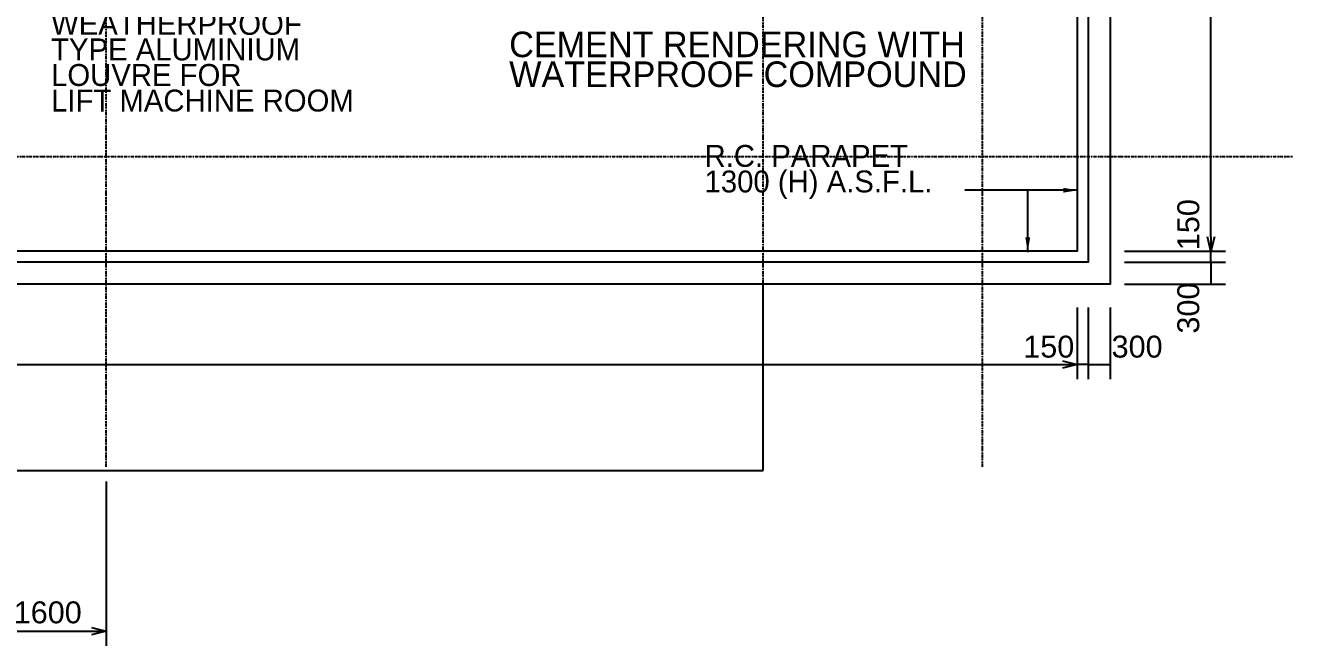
# Model space of a CAD drawing. Header units: millimetres. Extents: x 464 to 50148, y 310 to 56051.
# Drawn here: x 28153 to 45509, y 4220 to 12713 of the extents above; entities that cross this region are included whole.
import ezdxf

# ---------------------------------------------------------------- set-up
doc = ezdxf.new("R2010")
doc.units = ezdxf.units.MM
doc.linetypes.add('DASHDOT', pattern=[1, 0.5, -0.25, 0, -0.25])
doc.layers.get('0').update_dxf_attribs({"color": 8})
doc.layers.get('Defpoints').update_dxf_attribs({"color": 8})
for name, color, linetype in [('DLN020__', 8, 'DASHDOT'), ('DLN030', 8, 'Continuous'), ('DLN040__', 8, 'Continuous'), ('DLN041__', 8, 'Continuous'), ('DLN210__', 8, 'Continuous'), ('DLN314__', 8, 'Continuous')]:
    doc.layers.add(name, color=color, linetype=linetype)
doc.styles.add('SWIS721LT450', font='swissl.ttf')
doc.styles.add('SWIS721LT750', font='swissl.ttf')
doc.dimstyles.new('INTDIM', dxfattribs={"dimscale": 200, "dimtxt": 2.25, "dimasz": 1.5, "dimexe": 1, "dimexo": 0, "dimgap": 1, "dimtad": 1, "dimdec": 0, "dimrnd": 1, "dimzin": 1, "dimdsep": 46, "dimtxsty": 'SWIS721LT450', "dimcen": 1, "dimclrd": 256, "dimclre": 256, "dimclrt": 256, "dimaunit": 1, "dimadec": 3, "dimazin": 0, "dimtfac": 1, "dimtdec": 0, "dimtix": 1, "dimtmove": 2, "dimatfit": 0, "dimfxl": 1, "dimtolj": 1, "dimtzin": 0, "dimarcsym": 0})

# ---------------------------------------------------------------- blocks, each defined once
blk = doc.blocks.new('DIMARR')
for p, q in [((-1, 0.25), (0, 0)), ((-1, 0), (0, 0)), ((0, 0), (-1, -0.25))]:
    blk.add_line(p, q)
blk = doc.blocks.new('*D126')
at = {"layer": 'Defpoints', "color": 0, "transparency": 16777216}
for p in [(42559, 9037), (8459, 8991), (42559, 8069)]:
    blk.add_point(p, dxfattribs=at)
at = {"layer": 'DLN030', "lineweight": -2, "transparency": 16777216}
for p, q in [((8459, 8791), (8459, 7869)), ((42559, 8837), (42559, 7869)), ((8659, 8069), (42359, 8069))]:
    blk.add_line(p, q, dxfattribs=at)
at = {"layer": 'DLN030', "lineweight": -2, "transparency": 16777216, "xscale": 200, "yscale": 200, "zscale": 200, "rotation": 180}
blk.add_blockref('DIMARR', (8459, 8069), dxfattribs=at)
at = {"layer": 'DLN030', "lineweight": -2, "transparency": 16777216, "xscale": 200, "yscale": 200, "zscale": 200}
blk.add_blockref('DIMARR', (42559, 8069), dxfattribs=at)
at = {"layer": 'DLN030', "transparency": 16777216, "insert": (25509, 8324), "char_height": 300, "attachment_point": 5, "style": 'SWIS721LT450'}
blk.add_mtext('\\A1;34100', dxfattribs=at)
blk = doc.blocks.new('*D127')
at = {"layer": 'Defpoints', "color": 0, "transparency": 16777216}
for p in [(42709, 9051), (43009, 9051), (43009, 8069)]:
    blk.add_point(p, dxfattribs=at)
at = {"layer": 'DLN030', "lineweight": -2, "transparency": 16777216}
for p, q in [((42709, 8851), (42709, 7869)), ((43009, 8851), (43009, 7869)), ((42709, 8069), (43009, 8069))]:
    blk.add_line(p, q, dxfattribs=at)
at = {"layer": 'DLN030', "transparency": 16777216, "insert": (43379, 8312), "char_height": 300, "attachment_point": 5, "style": 'SWIS721LT450'}
blk.add_mtext('\\A1;300', dxfattribs=at)
blk = doc.blocks.new('*D141')
at = {"layer": 'Defpoints', "color": 0, "transparency": 16777216}
for p in [(43008, 9469), (43008, 9169), (44389, 9169)]:
    blk.add_point(p, dxfattribs=at)
at = {"layer": 'DLN030', "lineweight": -2, "transparency": 16777216}
for p, q in [((43208, 9469), (44589, 9469)), ((44389, 9469), (44389, 9169)), ((43208, 9169), (44589, 9169))]:
    blk.add_line(p, q, dxfattribs=at)
at = {"layer": 'DLN030', "transparency": 16777216, "insert": (44082, 8842), "char_height": 300, "attachment_point": 5, "rotation": 90, "style": 'SWIS721LT450'}
blk.add_mtext('\\A1;300', dxfattribs=at)
blk = doc.blocks.new('*D142')
at = {"layer": 'Defpoints', "color": 0, "transparency": 16777216}
for p in [(43009, 34469), (44391, 34469), (43008, 9619)]:
    blk.add_point(p, dxfattribs=at)
at = {"layer": 'DLN030', "lineweight": -2, "transparency": 16777216}
for p, q in [((43209, 34469), (44591, 34469)), ((44391, 9819), (44391, 34269)), ((43208, 9619), (44591, 9619))]:
    blk.add_line(p, q, dxfattribs=at)
at = {"layer": 'DLN030', "lineweight": -2, "transparency": 16777216, "xscale": 200, "yscale": 200, "zscale": 200}
for p, rotation in [((44391, 34469), 90), ((44391, 9619), 270)]:
    blk.add_blockref('DIMARR', p, dxfattribs=dict(at, rotation=rotation))
at = {"layer": 'DLN030', "transparency": 16777216, "insert": (44137, 22044), "char_height": 300, "attachment_point": 5, "rotation": 90, "style": 'SWIS721LT450'}
blk.add_mtext('\\A1;24850', dxfattribs=at)
blk = doc.blocks.new('*D160')
at = {"layer": 'Defpoints', "color": 0, "transparency": 16777216}
for p in [(42559, 9051), (42709, 9051), (42559, 8069)]:
    blk.add_point(p, dxfattribs=at)
at = {"layer": 'DLN030', "lineweight": -2, "transparency": 16777216}
for p, q in [((42559, 8851), (42559, 7869)), ((42709, 8851), (42709, 7869)), ((42709, 8069), (42559, 8069))]:
    blk.add_line(p, q, dxfattribs=at)
at = {"layer": 'DLN030', "transparency": 16777216, "insert": (42169, 8312), "char_height": 300, "attachment_point": 5, "style": 'SWIS721LT450'}
blk.add_mtext('\\A1;150', dxfattribs=at)
blk = doc.blocks.new('*D161')
at = {"layer": 'Defpoints', "color": 0, "transparency": 16777216}
for p in [(43008, 9619), (44389, 9619), (43008, 9469)]:
    blk.add_point(p, dxfattribs=at)
at = {"layer": 'DLN030', "lineweight": -2, "transparency": 16777216}
for p, q in [((43208, 9619), (44589, 9619)), ((44389, 9469), (44389, 9619)), ((43208, 9469), (44589, 9469))]:
    blk.add_line(p, q, dxfattribs=at)
at = {"layer": 'DLN030', "transparency": 16777216, "insert": (44082, 9984), "char_height": 300, "attachment_point": 5, "rotation": 90, "style": 'SWIS721LT450'}
blk.add_mtext('\\A1;150', dxfattribs=at)
blk = doc.blocks.new('*D191')
at = {"layer": 'Defpoints', "color": 0, "transparency": 16777216}
for p in [(29259, 6669), (27659, 5420), (29259, 4420)]:
    blk.add_point(p, dxfattribs=at)
at = {"layer": 'DLN030', "lineweight": -2, "transparency": 16777216}
for p, q in [((29259, 6469), (29259, 4220)), ((27659, 5220), (27659, 4220)), ((27859, 4420), (29059, 4420))]:
    blk.add_line(p, q, dxfattribs=at)
at = {"layer": 'DLN030', "lineweight": -2, "transparency": 16777216, "xscale": 200, "yscale": 200, "zscale": 200, "rotation": 180}
blk.add_blockref('DIMARR', (27659, 4420), dxfattribs=at)
at = {"layer": 'DLN030', "lineweight": -2, "transparency": 16777216, "xscale": 200, "yscale": 200, "zscale": 200}
blk.add_blockref('DIMARR', (29259, 4420), dxfattribs=at)
at = {"layer": 'DLN030', "transparency": 16777216, "insert": (28459, 4674), "char_height": 300, "attachment_point": 5, "style": 'SWIS721LT450'}
blk.add_mtext('\\A1;1600', dxfattribs=at)

msp = doc.modelspace()

# ---------------------------------------------------------------- linework, layer by layer
at = {"layer": 'DLN020__'}
for p, q in [((29259.5, 6669.5), (29259.5, 51919.5)), ((38259.5, 6669.5), (38259.5, 51919.5)), ((41259.5, 6669.5), (41259.5, 51919.5)), ((1759.5, 10919.5), (45509.5, 10919.5))]:
    msp.add_line(p, q, dxfattribs=at)
at = {"layer": 'DLN210__'}
for p, q in [((38259.5, 6619.5), (38259.5, 9169.5)), ((27659.5, 6619.5), (38259.5, 6619.5))]:
    msp.add_line(p, q, dxfattribs=at)
at = {"layer": 'DLN314__'}
for points in [[(42559.5, 21259.7), (42559.5, 9619.5), (27071.2, 9619.5)], [(42709.5, 21212.6), (42709.5, 9469.5), (27100.6, 9469.5)], [(43009.5, 21118.5), (43009.5, 9169.5), (27159.5, 9169.5)]]:
    msp.add_lwpolyline(points, dxfattribs=at)

# ---------------------------------------------------------------- texts
at = {"layer": 'DLN040__', "insert": (28505.2, 13233.5), "char_height": 300, "attachment_point": 1, "line_spacing_factor": 0.7, "style": 'SWIS721LT750'}
msp.add_mtext('{\\fUnivers|b0|i0|c0|p34;1000 x 1000 EAL \\PWEATHERPROOF \\PTYPE ALUMINIUM \\PLOUVRE FOR \\PLIFT MACHINE ROOM}', dxfattribs=at)
at = {"layer": 'DLN040__', "insert": (37454.9, 11075.5), "char_height": 300, "width": 4255.859, "attachment_point": 1, "line_spacing_factor": 0.7, "style": 'SWIS721LT750'}
msp.add_mtext('{\\fUnivers|b0|i0|c0|p34;R.C. PARAPET \\P1300 (H) A.S.F.L.}', dxfattribs=at)
at = {"layer": 'DLN041__', "insert": (34779.5, 11863.8), "char_height": 350, "width": 6649.735, "attachment_point": 7, "line_spacing_factor": 0.7, "style": 'SWIS721LT750'}
msp.add_mtext('{\\fUnivers|b0|i0|c0|p34;CEMENT RENDERING WITH WATERPROOF COMPOUND}', dxfattribs=at)

# ---------------------------------------------------------------- dimensions: what is measured, and where the dimension line sits
at = {"layer": 'DLN030'}
dim = msp.add_linear_dim(base=(44390.8, 34469.5), p1=(43008.1, 9619.5), p2=(43009.5, 34469.5), angle=90, dimstyle='INTDIM', override={"dimscale": 1, "dimtxt": 300, "dimasz": 200, "dimexe": 200, "dimexo": 200, "dimgap": 100, "dimrnd": 0, "dimzin": 0, "dimblk": 'DIMARR', "dimcen": 200, "dimclrt": 256}, dxfattribs=at)
dim.commit()
dim.dimension.update_dxf_attribs({"geometry": '*D142', "text_midpoint": (44136.6, 22044.5)})
for base, p1, p2, angle, picture, middle in [((44389.4, 9619.5), (43008.1, 9469.5), (43008.1, 9619.5), 270, '*D161', (44081.9, 9983.9)), ((44389.4, 9169.5), (43008.1, 9469.5), (43008.1, 9169.5), 90, '*D141', (44081.9, 8841.8)), ((42559.5, 8069.5), (42709.5, 9051.2), (42559.5, 9051.2), 180, '*D160', (42169.5, 8312.5))]:
    dim = msp.add_linear_dim(base=base, p1=p1, p2=p2, angle=angle, dimstyle='INTDIM', override={"dimscale": 1, "dimtxt": 300, "dimasz": 200, "dimexe": 200, "dimexo": 200, "dimgap": 100, "dimrnd": 0, "dimzin": 0, "dimblk": 'DIMARR', "dimcen": 200, "dimclrt": 256}, dxfattribs=at)
    dim.commit()
    dim.dimension.update_dxf_attribs({"geometry": picture, "text_midpoint": middle, "dimtype": 160})
for base, p1, p2, picture, middle in [((42559.5, 8069.5), (8459.5, 8991.4), (42559.5, 9037), '*D126', (25509.5, 8323.7)), ((29259.5, 4420.3), (27659.5, 5419.9), (29259.5, 6669.5), '*D191', (28459.5, 4674.5))]:
    dim = msp.add_linear_dim(base=base, p1=p1, p2=p2, dimstyle='INTDIM', override={"dimscale": 1, "dimtxt": 300, "dimasz": 200, "dimexe": 200, "dimexo": 200, "dimgap": 100, "dimrnd": 0, "dimzin": 0, "dimblk": 'DIMARR', "dimcen": 200, "dimclrt": 256}, dxfattribs=at)
    dim.commit()
    dim.dimension.update_dxf_attribs({"geometry": picture, "text_midpoint": middle})
dim = msp.add_linear_dim(base=(43009.5, 8069.5), p1=(42709.5, 9051.2), p2=(43009.5, 9051.2), dimstyle='INTDIM', override={"dimscale": 1, "dimtxt": 300, "dimasz": 200, "dimexe": 200, "dimexo": 200, "dimgap": 100, "dimrnd": 0, "dimzin": 0, "dimblk": 'DIMARR', "dimcen": 200, "dimclrt": 256}, dxfattribs=at)
dim.commit()
dim.dimension.update_dxf_attribs({"geometry": '*D127', "text_midpoint": (43379.1, 8312.5), "dimtype": 160})

# ---------------------------------------------------------------- leaders
at = {"layer": 'DLN040__'}
for points in [[(42570, 10455.2), (41018.4, 10455.2)], [(41881.1, 9609.4), (41881.1, 10455.2)]]:
    msp.add_leader(points, dimstyle='INTDIM', override={"dimscale": 1, "dimtxt": 300, "dimasz": 200, "dimexe": 200, "dimexo": 200, "dimgap": 100, "dimtad": 0, "dimrnd": 0, "dimzin": 0, "dimcen": 200, "dimclrt": 256}, dxfattribs=at)

doc.saveas('drawing.dxf')
